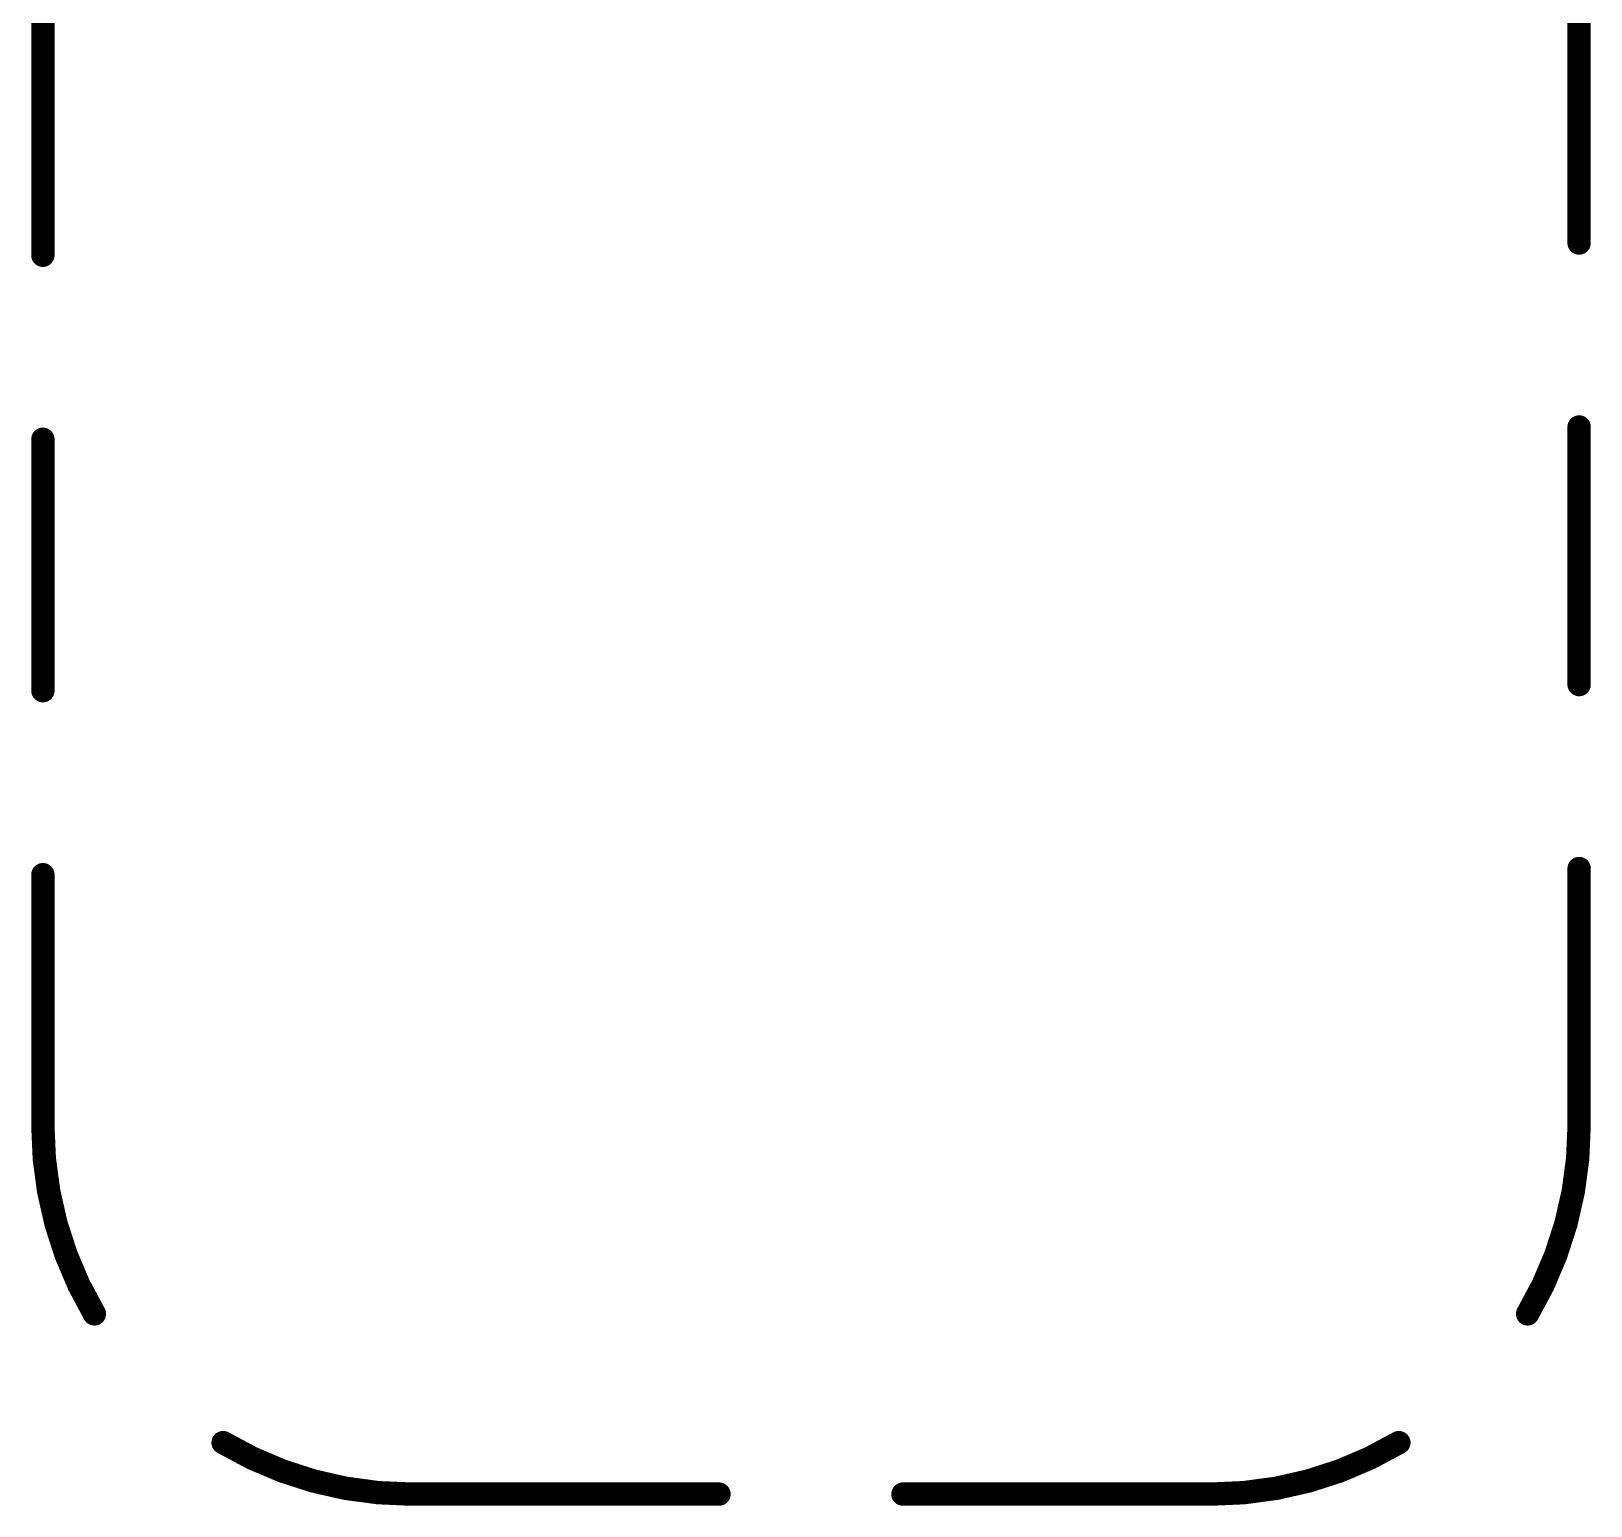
# Model space of a CAD drawing. Extents: x -5.3 to 74.7, y -12.4 to 39.9.
# Drawn here: x 48.2 to 56.68, y -8.26 to -0.25 of the extents above; entities that cross this region are included whole.
import ezdxf

# ---------------------------------------------------------------- set-up
doc = ezdxf.new("R2010")
doc.units = 0
doc.layers.add('21', color=40, linetype='CONTINUOUS')

msp = doc.modelspace()

# ---------------------------------------------------------------- linework, layer by layer
at = {"layer": '21', "const_width": 0.127}
for points in [[(56.616, -1.4), (56.616, 0)], [(48.266, -0.1), (48.266, -1.4667)], [(56.616, -3.8), (56.616, -2.4)], [(48.266, -2.4667), (48.266, -3.8333)], [(56.616, -6.2), (56.616, -4.8)], [(48.266, -4.8333), (48.266, -6.2)], [(50.266, -8.2), (51.941, -8.2)], [(52.941, -8.2), (54.616, -8.2)]]:
    msp.add_lwpolyline(points, dxfattribs=at)
at = {"layer": '21'}
for points, const_width in [([(48.2343, -1.4667, 1), (48.2978, -1.4667)], 0.0635), ([(56.5842, -1.4, 1), (56.6478, -1.4)], 0.0635), ([(56.6478, -2.4, 1), (56.5842, -2.4)], 0.0635), ([(48.2978, -2.4667, 1), (48.2343, -2.4667)], 0.0635), ([(48.2343, -3.8333, 1), (48.2978, -3.8333)], 0.0635), ([(56.5842, -3.8, 1), (56.6478, -3.8)], 0.0635), ([(56.6478, -4.8, 1), (56.5842, -4.8)], 0.0635), ([(48.2978, -4.8333, 1), (48.2343, -4.8333)], 0.0635), ([(48.266, -6.2, 0.1347), (48.5459, -7.2204)], 0.127), ([(48.2978, -6.2, 1), (48.2343, -6.2)], 0.0635), ([(48.2343, -6.2, 1), (48.2978, -6.2)], 0.0635), ([(56.3361, -7.2204, 0.1347), (56.616, -6.2)], 0.127), ([(56.6478, -6.2, 1), (56.5842, -6.2)], 0.0635), ([(56.5842, -6.2, 1), (56.6478, -6.2)], 0.0635), ([(48.5186, -7.2366, 1), (48.5732, -7.2042)], 0.0635), ([(56.3088, -7.2042, 1), (56.3634, -7.2366)], 0.0635), ([(49.2456, -7.9201, 0.1347), (50.266, -8.2)], 0.127), ([(49.2618, -7.8928, 1), (49.2294, -7.9474)], 0.0635), ([(54.616, -8.2, 0.1347), (55.6364, -7.9201)], 0.127), ([(55.6526, -7.9474, 1), (55.6202, -7.8928)], 0.0635), ([(50.266, -8.1683, 1), (50.266, -8.2318)], 0.0635), ([(50.266, -8.2317, 1), (50.266, -8.1683)], 0.0635), ([(51.941, -8.2318, 1), (51.941, -8.1683)], 0.0635), ([(52.941, -8.1683, 1), (52.941, -8.2318)], 0.0635), ([(54.616, -8.1683, 1), (54.616, -8.2317)], 0.0635), ([(54.616, -8.2318, 1), (54.616, -8.1683)], 0.0635)]:
    msp.add_lwpolyline(points, format="xyb", dxfattribs=dict(at, const_width=const_width))

doc.saveas('drawing.dxf')
